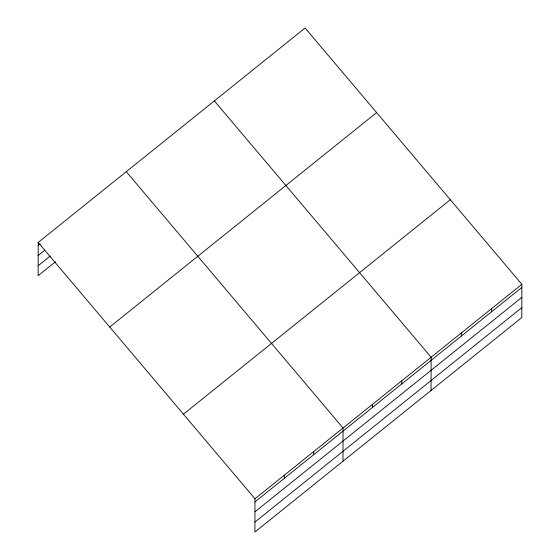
<?xml version="1.0" encoding="UTF-8"?>
<svg xmlns="http://www.w3.org/2000/svg" width="560" height="560" viewBox="0 0 560 560"><rect width="100%" height="100%" fill="white"/><g stroke="black" fill="none" stroke-linecap="round" stroke-linejoin="round"><path stroke-width="0.84" d="M38.199 242.452L254.968 498.771L254.912 532L521.801 317.548L521.857 284.319L305.088 28L38.199 242.452L38.143 275.681L55.489 261.744M284.319 478.296L284.326 475.181M313.677 454.706L313.684 451.591M342.986 461.23L343.042 428.001L126.273 171.682M372.393 407.526L372.4 404.411M401.751 383.936L401.758 380.821M431.06 390.46L431.116 357.231L214.347 100.912M461.356 336.042L461.363 332.927M491.603 311.738L491.61 308.623M38.199 245.567L40.194 243.957M38.178 255.507L44.849 250.145M38.157 265.741L50.169 256.095M109.732 327.033L376.621 112.588M183.435 414.183L450.324 199.731M254.968 498.771L521.857 284.319M254.961 501.886L521.85 287.434M254.947 511.819L521.836 297.374M254.926 522.06L521.815 307.615"/></g></svg>
